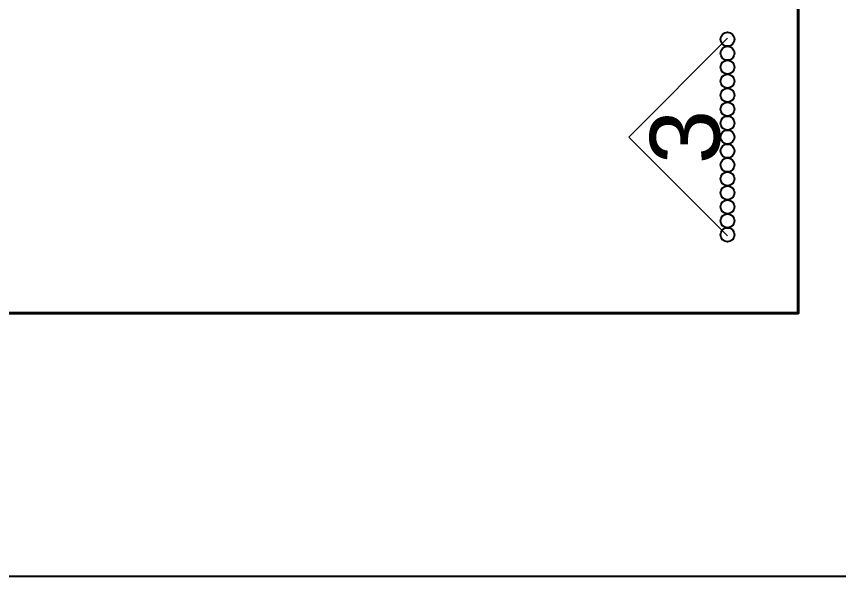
# Model space of a CAD drawing. Header units: millimetres. Extents: x -106996 to 276536, y -21995 to 37993.
# Drawn here: x -75359 to -63578, y -21995 to -13970 of the extents above; entities that cross this region are included whole.
import ezdxf

# ---------------------------------------------------------------- set-up
doc = ezdxf.new("R2010")
doc.units = ezdxf.units.MM
doc.header["$LTSCALE"] = 100
doc.layers.get('0').update_dxf_attribs({"color": 3})
doc.layers.add('_kesit çizgisi_Pen_No__27', color=7, linetype='Continuous', lineweight=18, true_color=0xbd2d17)
doc.layers.add('_kesit çizgisi_Pen_No__30', color=7, linetype='Continuous', lineweight=25, true_color=0xe6462f)
doc.layers.add('_kesit çizgisi_Pen_No__5', color=250, linetype='Continuous', lineweight=20)
doc.layers.add('E-PRİZ LİNYESİ', color=5, linetype='Continuous', lineweight=40)
doc.styles.add('GENERATED_STYLE_2', font='arial.ttf')

msp = doc.modelspace()

# ---------------------------------------------------------------- linework, layer by layer
at = {"color": 1}
msp.add_lwpolyline([(-96046.149708, 17417.2504019), (276536.0041229, 17417.2504019), (276536.0041229, -21995.3976347), (-96046.149708, -21995.3976347)], close=True, dxfattribs=at)
at = {"layer": '_kesit çizgisi_Pen_No__27', "color": 9, "linetype": 'Continuous'}
msp.add_line((-66584.373443, -15697.9182422), (-65170.1598806, -14283.7046799), dxfattribs=at)
at = {"layer": '_kesit çizgisi_Pen_No__27', "color": 6, "linetype": 'Continuous'}
msp.add_line((-65170.1598806, -17112.1318046), (-66584.373443, -15697.9182422), dxfattribs=at)
at = {"layer": '_kesit çizgisi_Pen_No__30', "color": 9, "linetype": 'Continuous'}
for centre in [(-65170.1598806, -14297.9182421), (-65170.1598806, -14497.9182421), (-65170.1598806, -14697.9182421), (-65170.1598806, -14897.9182421), (-65170.1598806, -15097.9182421), (-65170.1598806, -15297.9182421), (-65170.1598806, -15497.9182421), (-65170.1598806, -15697.9182421), (-65170.1598806, -15897.9182421)]:
    msp.add_circle(centre, 100, dxfattribs=at)
at = {"layer": '_kesit çizgisi_Pen_No__30', "color": 6, "linetype": 'Continuous'}
for centre in [(-65170.1598806, -16097.9182421), (-65170.1598806, -16297.9182421), (-65170.1598806, -16497.9182421), (-65170.1598806, -16697.9182421), (-65170.1598806, -16897.9182421), (-65170.1598806, -17097.9182421)]:
    msp.add_circle(centre, 100, dxfattribs=at)
at = {"layer": 'E-PRİZ LİNYESİ', "color": 0}
msp.add_lwpolyline([(-94838.7732287, 14128.4951144), (-64156.7732287, 14128.4951144), (-64156.7732287, -18221.0048856), (-94838.7732287, -18221.0048856)], close=True, dxfattribs=at)

# ---------------------------------------------------------------- texts
at = {"layer": '_kesit çizgisi_Pen_No__5', "color": 9, "linetype": 'Continuous', "insert": (-65773.5694317, -15697.9182422), "char_height": 1000, "attachment_point": 5, "rotation": 90, "style": 'GENERATED_STYLE_2'}
msp.add_mtext('\\A1;{\\fArial TUR|b0|i0|c162|p34;3}', dxfattribs=at)

doc.saveas('drawing.dxf')
